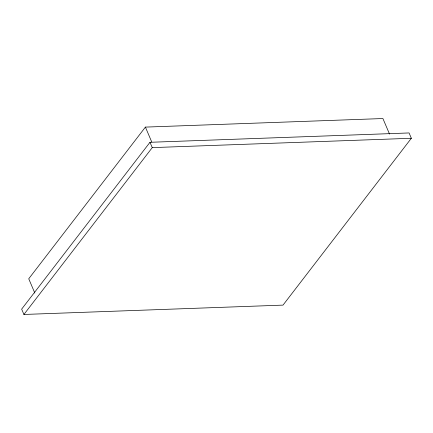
<?xml version="1.0" encoding="UTF-8"?>
<svg xmlns="http://www.w3.org/2000/svg" width="433" height="433" viewBox="0 0 433 433"><rect width="100%" height="100%" fill="white"/><g stroke="black" fill="none" stroke-linecap="round" stroke-linejoin="round"><path stroke-width="0.65" d="M389.532 134.084L382.902 118.539L145.401 127.107L28.735 278.776L34.829 293.076M149.986 142.295L21.65 309.13L23.923 314.461L283.014 305.113L411.35 138.273L409.077 132.947L149.986 142.295L152.259 147.621L23.923 314.461M152.259 147.621L411.35 138.273M145.401 127.107L151.766 142.029"/></g></svg>
